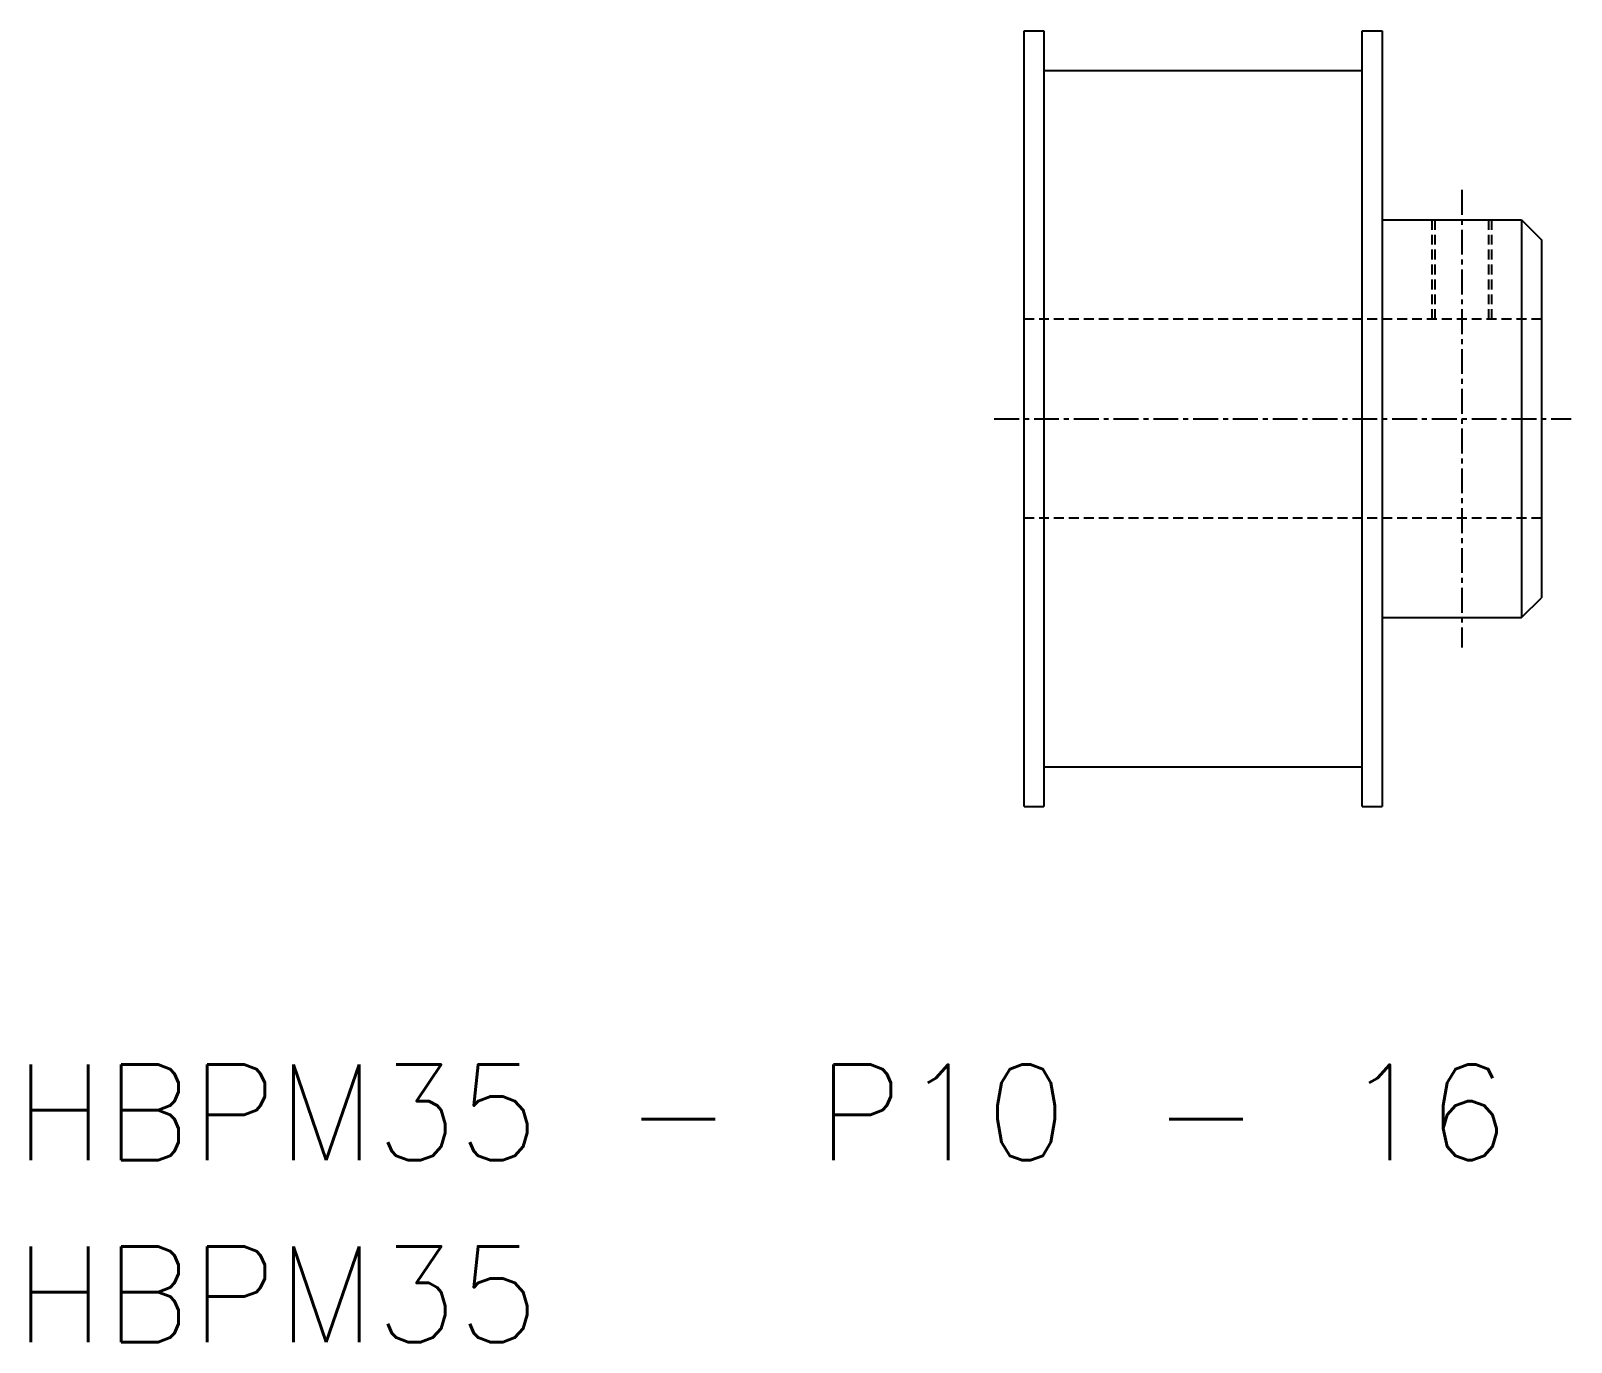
# Model space of a CAD drawing. Extents: x 154.8 to 232.3, y 104.5 to 170.4.
import ezdxf

# ---------------------------------------------------------------- set-up
doc = ezdxf.new("R2010")
doc.units = 0
doc.linetypes.add('CENTER', pattern=[2, 1.25, -0.25, 0.25, -0.25])
doc.linetypes.add('DASHED', pattern=[0.75, 0.5, -0.25])
doc.layers.get('0').update_dxf_attribs({"linetype": 'CONTINUOUS'})
doc.layers.add('CENTER', color=1, linetype='CENTER')
doc.styles.get("Standard").update_dxf_attribs({"font": 'txt.shx'})

msp = doc.modelspace()

# ---------------------------------------------------------------- linework, layer by layer
at = {"color": 7, "linetype": 'CONTINUOUS'}
for p, q in [((204.764, 170.384), (205.764, 170.384)), ((204.764, 131.384), (204.764, 170.384)), ((205.764, 170.384), (205.764, 131.384)), ((221.764, 131.384), (221.764, 170.384)), ((221.764, 170.384), (222.764, 170.384)), ((222.764, 170.384), (222.764, 131.384)), ((205.764, 168.384), (221.764, 168.384)), ((222.764, 160.884), (229.764, 160.884)), ((229.764, 160.884), (230.764, 159.884)), ((229.764, 160.884), (229.764, 140.884)), ((230.764, 159.884), (230.764, 141.884)), ((229.764, 140.884), (230.764, 141.884)), ((222.764, 140.884), (229.764, 140.884)), ((205.764, 133.384), (221.764, 133.384)), ((204.764, 131.384), (205.764, 131.384)), ((221.764, 131.384), (222.764, 131.384))]:
    msp.add_line(p, q, dxfattribs=at)
at = {"color": 3, "linetype": 'DASHED'}
for p, q in [((225.264, 160.884), (225.264, 155.884)), ((225.414, 160.884), (225.414, 155.884)), ((228.114, 160.884), (228.114, 155.884)), ((228.264, 160.884), (228.264, 155.884)), ((230.764, 155.884), (204.764, 155.884)), ((230.764, 155.884), (204.764, 155.884)), ((230.764, 145.884), (204.764, 145.884)), ((230.764, 145.884), (204.764, 145.884))]:
    msp.add_line(p, q, dxfattribs=at)
at = {"layer": 'CENTER', "color": 1, "linetype": 'CENTER'}
for p, q in [((226.764, 162.384), (226.764, 139.384)), ((203.264, 150.884), (232.264, 150.884))]:
    msp.add_line(p, q, dxfattribs=at)

# ---------------------------------------------------------------- texts
at = {"color": 7, "linetype": 'CONTINUOUS'}
for s, height, p in [('HBPM35 - P10 - 16', 4.81259, (154.011, 113.605)), ('HBPM35', 4.8126, (154.011, 104.461))]:
    msp.add_text(s, height=height, dxfattribs=at).set_placement(p)

doc.saveas('drawing.dxf')
